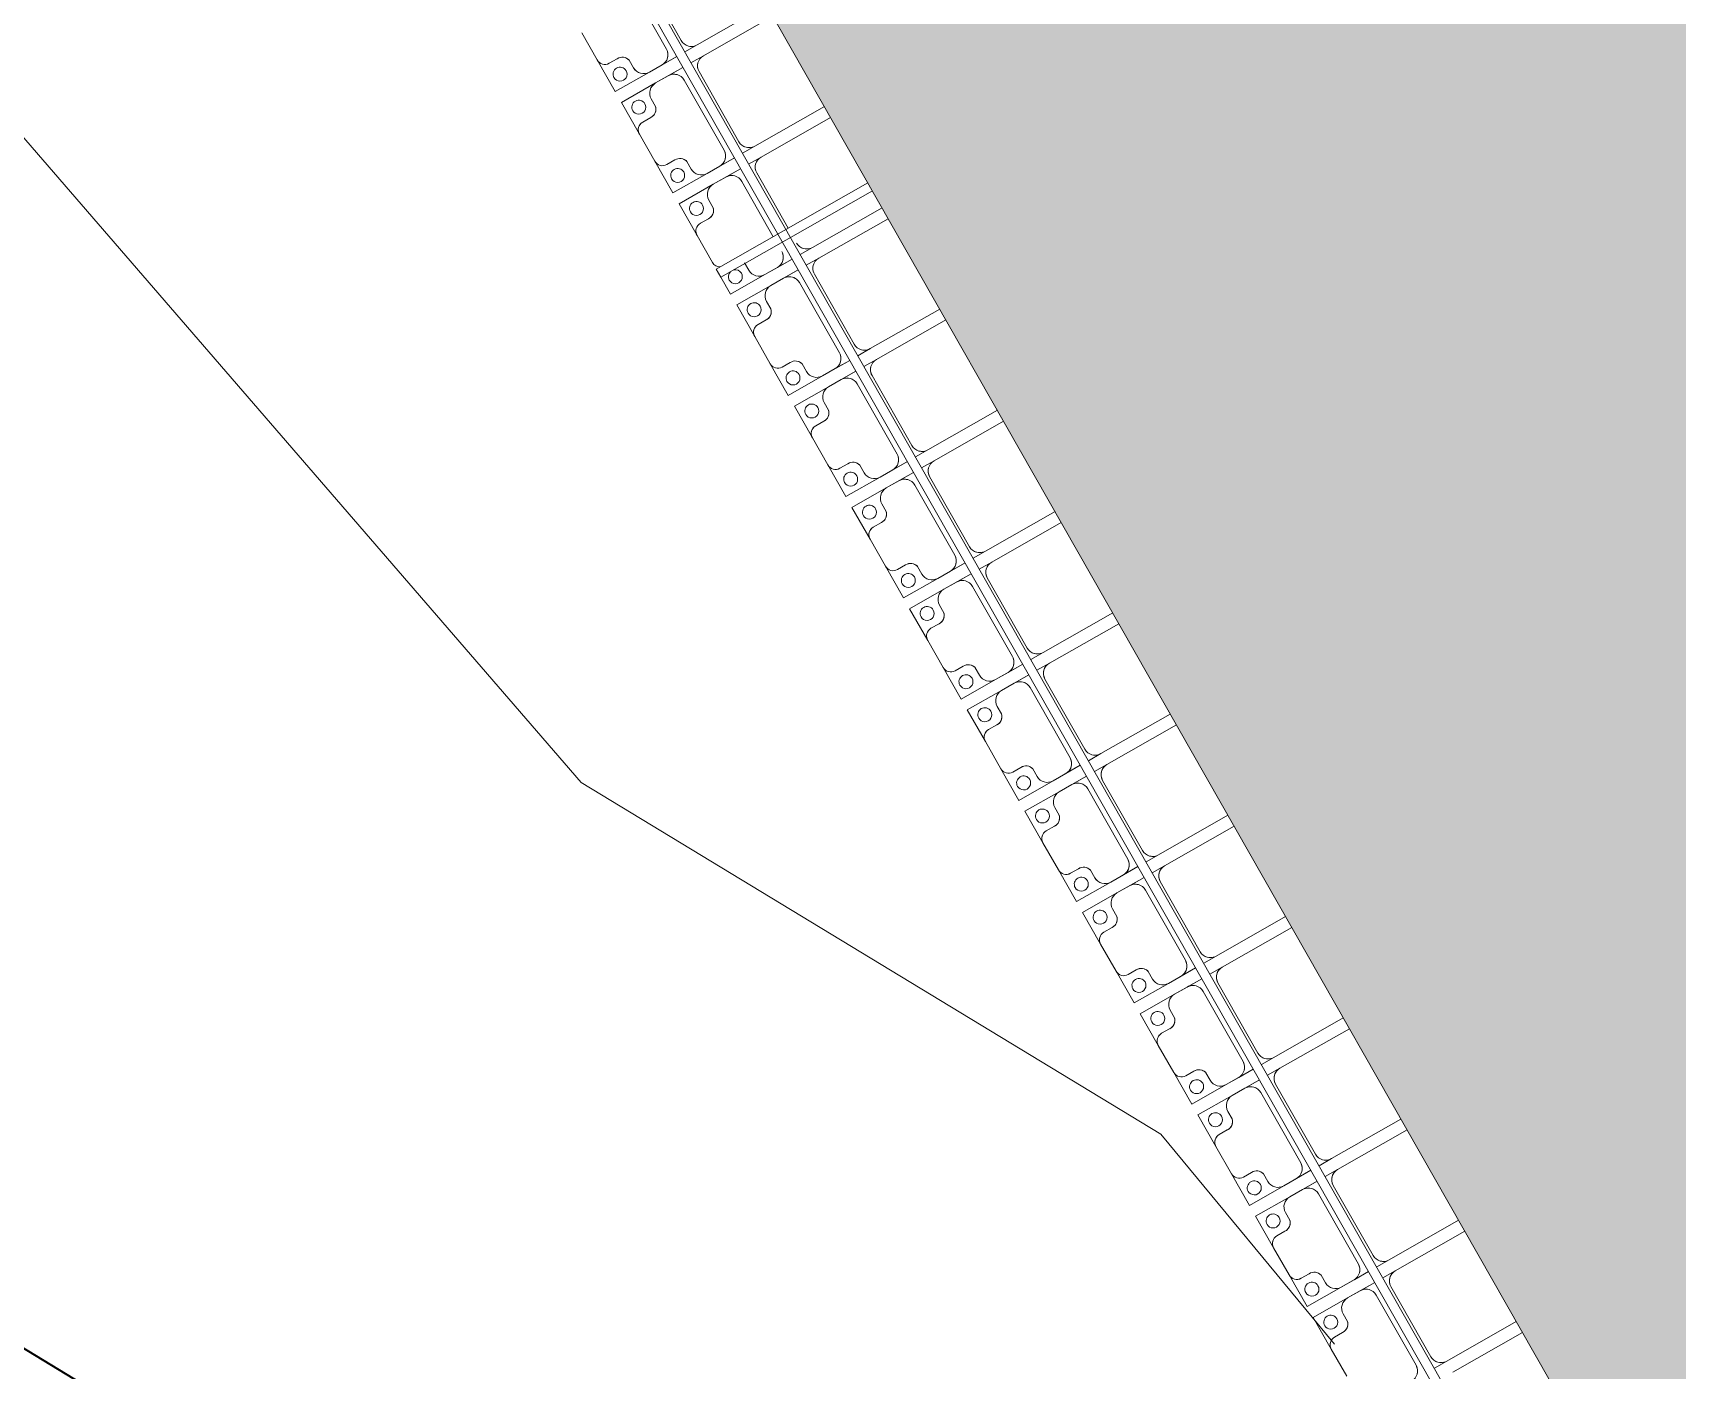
# Model space of a CAD drawing. Header units: millimetres. Extents: x -861324 to 439029, y -308065 to 694685.
# Drawn here: x -205646 to -198590, y -62050 to -56312 of the extents above; entities that cross this region are included whole.
import ezdxf

# ---------------------------------------------------------------- set-up
doc = ezdxf.new("R2010")
doc.units = ezdxf.units.MM
for name, color, linetype, lineweight in [('A-DETL-GENF', 92, 'Continuous', 9), ('A-DETL-THIN', 151, 'Continuous', 9), ('A-GENM', 13, 'Continuous', 9), ('C-TOPO-MAJR', 7, 'Continuous', 35), ('C-TOPO-MINR', 7, 'Continuous', 9), ('S-BEAM', 12, 'Continuous', 9)]:
    doc.layers.add(name, color=color, linetype=linetype, lineweight=lineweight)

# ---------------------------------------------------------------- blocks, each defined once
blk = doc.blocks.new('Dầm C52 - Hộp 40x60-V138-BỐ TRÍ BÈ PIN HỒ BẢN MÒNG')
at = {"layer": 'S-BEAM', "color": 7}
for p, q in [((55233.7, 20), (55982.1, 20)), ((55982.1, 20), (55982.1, -20)), ((55982.1, -20), (55233.7, -20))]:
    blk.add_line(p, q, dxfattribs=at)
blk = doc.blocks.new('Dai phaodi lai - DẢI PHAO ĐI LẠI-25020-BỐ TRÍ BÈ PIN HỒ BẢN MÒNG')
at = {"layer": 'A-GENM', "color": 7}
for p, q in [((44723.2, -343.3), (44723.2, 0)), ((46776.8, 0), (46776.8, -343.3)), ((48223.2, -343.3), (48223.2, 0)), ((49276.8, 0), (49276.8, -343.3)), ((49776.8, 0), (49776.8, -343.3)), ((51223.2, -343.3), (51223.2, 0)), ((51276.8, 0), (51276.8, -343.3)), ((44776.8, 0), (44776.8, -343.3)), ((45223.2, -343.3), (45223.2, 0)), ((45276.8, 0), (45276.8, -343.3)), ((45723.2, -343.3), (45723.2, 0)), ((45776.8, 0), (45776.8, -343.3)), ((46223.2, -343.3), (46223.2, 0)), ((46276.8, 0), (46276.8, -343.3)), ((46723.2, -343.3), (46723.2, 0)), ((47223.2, -343.3), (47223.2, 0)), ((47276.8, 0), (47276.8, -343.3)), ((47723.2, -343.3), (47723.2, 0)), ((47776.8, 0), (47776.8, -343.3)), ((48276.8, 0), (48276.8, -343.3)), ((48723.2, -343.3), (48723.2, 0)), ((48776.8, 0), (48776.8, -343.3)), ((49223.2, -343.3), (49223.2, 0)), ((49723.2, -343.3), (49723.2, 0)), ((50223.2, -343.3), (50223.2, 0)), ((50276.8, 0), (50276.8, -343.3)), ((50723.2, -343.3), (50723.2, 0)), ((50776.8, 0), (50776.8, -343.3)), ((44723.2, -343.3), (44723.2, -404.5)), ((44776.8, -404.5), (44776.8, -343.3)), ((45223.2, -343.3), (45223.2, -404.5)), ((45276.8, -404.5), (45276.8, -343.3)), ((45723.2, -343.3), (45723.2, -404.5)), ((45776.8, -404.5), (45776.8, -343.3)), ((46223.2, -343.3), (46223.2, -404.5)), ((46276.8, -404.5), (46276.8, -343.3)), ((46723.2, -343.3), (46723.2, -404.5)), ((46776.8, -404.5), (46776.8, -343.3)), ((47223.2, -343.3), (47223.2, -404.5)), ((47276.8, -404.5), (47276.8, -343.3)), ((47723.2, -343.3), (47723.2, -404.5)), ((47776.8, -404.5), (47776.8, -343.3)), ((48223.2, -343.3), (48223.2, -404.5)), ((48276.8, -404.5), (48276.8, -343.3)), ((48723.2, -343.3), (48723.2, -404.5)), ((48776.8, -404.5), (48776.8, -343.3)), ((49223.2, -343.3), (49223.2, -404.5)), ((49276.8, -404.5), (49276.8, -343.3)), ((49723.2, -343.3), (49723.2, -404.5)), ((49776.8, -404.5), (49776.8, -343.3)), ((50223.2, -343.3), (50223.2, -404.5)), ((50276.8, -404.5), (50276.8, -343.3)), ((50723.2, -343.3), (50723.2, -404.5)), ((50776.8, -404.5), (50776.8, -343.3)), ((51223.2, -343.3), (51223.2, -404.5)), ((44326.8, -393.3), (44673.2, -393.3)), ((44826.8, -393.3), (45173.2, -393.3)), ((45326.8, -393.3), (45600, -393.3)), ((45826.8, -393.3), (46173.2, -393.3)), ((46326.8, -393.3), (46673.2, -393.3)), ((46826.8, -393.3), (47173.2, -393.3)), ((47326.8, -393.3), (47673.2, -393.3)), ((47826.8, -393.3), (48173.2, -393.3)), ((48326.8, -393.3), (48673.2, -393.3)), ((48826.8, -393.3), (49173.2, -393.3)), ((49326.8, -393.3), (49673.2, -393.3)), ((49826.8, -393.3), (50173.2, -393.3)), ((50326.8, -393.3), (50673.2, -393.3)), ((50826.8, -393.3), (51173.2, -393.3)), ((44673.2, -466.7), (44326.8, -466.7)), ((44723.2, -444.5), (44723.2, -516.7)), ((44776.8, -516.7), (44776.8, -444.5)), ((45173.2, -466.7), (44826.8, -466.7)), ((45223.2, -444.5), (45223.2, -516.7)), ((45276.8, -516.7), (45276.8, -444.5)), ((45600, -466.7), (45326.8, -466.7)), ((45723.2, -444.5), (45723.2, -516.7)), ((45776.8, -516.7), (45776.8, -444.5)), ((46173.2, -466.7), (45826.8, -466.7)), ((46223.2, -444.5), (46223.2, -516.7)), ((46276.8, -516.7), (46276.8, -444.5)), ((46673.2, -466.7), (46326.8, -466.7)), ((46723.2, -444.5), (46723.2, -516.7)), ((46776.8, -516.7), (46776.8, -444.5)), ((47173.2, -466.7), (46826.8, -466.7)), ((47223.2, -444.5), (47223.2, -516.7)), ((47276.8, -516.7), (47276.8, -444.5)), ((47673.2, -466.7), (47326.8, -466.7)), ((47723.2, -444.5), (47723.2, -516.7)), ((47776.8, -516.7), (47776.8, -444.5)), ((48173.2, -466.7), (47826.8, -466.7)), ((48223.2, -444.5), (48223.2, -516.7)), ((48276.8, -516.7), (48276.8, -444.5)), ((48673.2, -466.7), (48326.8, -466.7)), ((48723.2, -444.5), (48723.2, -516.7)), ((48776.8, -516.7), (48776.8, -444.5)), ((49173.2, -466.7), (48826.8, -466.7)), ((49223.2, -444.5), (49223.2, -516.7)), ((49276.8, -516.7), (49276.8, -444.5)), ((49673.2, -466.7), (49326.8, -466.7)), ((49723.2, -444.5), (49723.2, -516.7)), ((49776.8, -516.7), (49776.8, -444.5)), ((50173.2, -466.7), (49826.8, -466.7)), ((50223.2, -444.5), (50223.2, -516.7)), ((50276.8, -516.7), (50276.8, -444.5)), ((50673.2, -466.7), (50326.8, -466.7)), ((50723.2, -444.5), (50723.2, -512.5)), ((50776.8, -516.7), (50776.8, -444.5)), ((51173.2, -466.7), (50826.8, -466.7)), ((44723.2, -579.3), (44723.2, -516.7)), ((44776.8, -516.7), (44776.8, -579.3)), ((45223.2, -579.3), (45223.2, -516.7)), ((45276.8, -516.7), (45276.8, -579.3)), ((45723.2, -579.3), (45723.2, -516.7)), ((45776.8, -516.7), (45776.8, -579.3)), ((46223.2, -579.3), (46223.2, -516.7)), ((46276.8, -516.7), (46276.8, -579.3)), ((46723.2, -579.3), (46723.2, -516.7)), ((46776.8, -516.7), (46776.8, -579.3)), ((47223.2, -579.3), (47223.2, -516.7)), ((47276.8, -516.7), (47276.8, -579.3)), ((47723.2, -579.3), (47723.2, -516.7)), ((47776.8, -516.7), (47776.8, -579.3)), ((48223.2, -579.3), (48223.2, -516.7)), ((48276.8, -516.7), (48276.8, -579.3)), ((48723.2, -579.3), (48723.2, -516.7)), ((48776.8, -516.7), (48776.8, -579.3)), ((49223.2, -579.3), (49223.2, -516.7)), ((49276.8, -516.7), (49276.8, -579.3)), ((49723.2, -579.3), (49723.2, -516.7)), ((49776.8, -516.7), (49776.8, -579.3)), ((50223.2, -579.3), (50223.2, -516.7)), ((50276.8, -516.7), (50276.8, -579.3)), ((50723.2, -579.3), (50723.2, -516.7)), ((50776.8, -516.7), (50776.8, -579.3)), ((44635.7, -629.3), (44673.2, -629.3)), ((44826.8, -629.3), (44864.3, -629.3)), ((45135.7, -629.3), (45173.2, -629.3)), ((45326.8, -629.3), (45364.3, -629.3)), ((45635.7, -629.3), (45673.2, -629.3)), ((45826.8, -629.3), (45864.3, -629.3)), ((46135.7, -629.3), (46173.2, -629.3)), ((46326.8, -629.3), (46364.3, -629.3)), ((46635.7, -629.3), (46673.2, -629.3)), ((46826.8, -629.3), (46864.3, -629.3)), ((47135.7, -629.3), (47173.2, -629.3)), ((47326.8, -629.3), (47364.3, -629.3)), ((47635.7, -629.3), (47673.2, -629.3)), ((47826.8, -629.3), (47864.3, -629.3)), ((48135.7, -629.3), (48173.2, -629.3)), ((48326.8, -629.3), (48364.3, -629.3)), ((48635.7, -629.3), (48673.2, -629.3)), ((48826.8, -629.3), (48864.3, -629.3)), ((49135.7, -629.3), (49173.2, -629.3)), ((49326.8, -629.3), (49364.3, -629.3)), ((49635.7, -629.3), (49673.2, -629.3)), ((49826.8, -629.3), (49864.3, -629.3)), ((50135.7, -629.3), (50173.2, -629.3)), ((50326.8, -629.3), (50364.3, -629.3)), ((50635.7, -629.3), (50673.2, -629.3)), ((50826.8, -629.3), (50864.3, -629.3)), ((44604.9, -710.4), (44604.9, -670.7)), ((44895.1, -670.7), (44895.1, -710.4)), ((45104.9, -710.4), (45104.9, -670.7)), ((45395.1, -670.7), (45395.1, -710.4)), ((45895.1, -670.7), (45895.1, -710.4)), ((46104.9, -710.4), (46104.9, -670.7)), ((46395.1, -670.7), (46395.1, -710.4)), ((46604.9, -710.4), (46604.9, -670.7)), ((46895.1, -670.7), (46895.1, -710.4)), ((47104.9, -710.4), (47104.9, -670.7)), ((47395.1, -670.7), (47395.1, -710.4)), ((47604.9, -710.4), (47604.9, -670.7)), ((47895.1, -670.7), (47895.1, -710.4)), ((48104.9, -710.4), (48104.9, -670.7)), ((48395.1, -670.7), (48395.1, -710.4)), ((48604.9, -710.4), (48604.9, -670.7)), ((48895.1, -670.7), (48895.1, -710.4)), ((49104.9, -710.4), (49104.9, -670.7)), ((49395.1, -670.7), (49395.1, -710.4)), ((49604.9, -710.4), (49604.9, -670.7)), ((49895.1, -670.7), (49895.1, -710.4)), ((50104.9, -710.4), (50104.9, -670.7)), ((50395.1, -670.7), (50395.1, -710.4)), ((50604.9, -710.4), (50604.9, -670.7)), ((50895.1, -670.7), (50895.1, -710.4)), ((44433.1, -748.4), (44566.9, -748.4)), ((44933.1, -748.4), (45066.9, -748.4)), ((45433.1, -748.4), (45566.9, -748.4)), ((45933.1, -748.4), (46066.9, -748.4)), ((46433.1, -748.4), (46566.9, -748.4)), ((46933.1, -748.4), (47066.9, -748.4)), ((47433.1, -748.4), (47566.9, -748.4)), ((47933.1, -748.4), (48066.9, -748.4)), ((48433.1, -748.4), (48566.9, -748.4)), ((48933.1, -748.4), (49066.9, -748.4)), ((49433.1, -748.4), (49566.9, -748.4)), ((49933.1, -748.4), (50066.9, -748.4)), ((50433.1, -748.4), (50566.9, -748.4)), ((50933.1, -748.4), (51066.9, -748.4))]:
    blk.add_line(p, q, dxfattribs=at)
at = {"layer": 'A-GENM', "color": 9}
for p, q in [((44723.2, -343.3), (44723.2, -404.5)), ((44776.8, -404.5), (44776.8, -343.3)), ((45223.2, -343.3), (45223.2, -404.5)), ((45276.8, -404.5), (45276.8, -343.3)), ((45723.2, -343.3), (45723.2, -404.5)), ((45776.8, -404.5), (45776.8, -343.3)), ((46223.2, -343.3), (46223.2, -404.5)), ((46723.2, -343.3), (46723.2, -404.5)), ((46776.8, -404.5), (46776.8, -343.3)), ((47223.2, -343.3), (47223.2, -404.5)), ((47276.8, -404.5), (47276.8, -343.3)), ((47723.2, -343.3), (47723.2, -404.5)), ((47776.8, -404.5), (47776.8, -343.3)), ((48223.2, -343.3), (48223.2, -404.5)), ((48276.8, -404.5), (48276.8, -343.3)), ((48723.2, -343.3), (48723.2, -404.5)), ((48776.8, -404.5), (48776.8, -343.3)), ((49223.2, -343.3), (49223.2, -404.5)), ((49276.8, -404.5), (49276.8, -343.3)), ((49723.2, -343.3), (49723.2, -404.5)), ((49776.8, -404.5), (49776.8, -343.3)), ((50223.2, -343.3), (50223.2, -404.5)), ((50276.8, -404.5), (50276.8, -343.3)), ((50723.2, -343.3), (50723.2, -404.5)), ((50776.8, -404.5), (50776.8, -343.3)), ((51223.2, -343.3), (51223.2, -404.5)), ((44723.2, -444.5), (44723.2, -579.3)), ((44776.8, -579.3), (44776.8, -444.5)), ((45223.2, -444.5), (45223.2, -579.3)), ((45276.8, -579.3), (45276.8, -444.5)), ((45723.2, -444.5), (45723.2, -579.3)), ((45776.8, -579.3), (45776.8, -444.5)), ((46223.2, -444.5), (46223.2, -579.3)), ((46276.8, -579.3), (46276.8, -444.5)), ((46723.2, -444.5), (46723.2, -579.3)), ((46776.8, -579.3), (46776.8, -444.5)), ((47223.2, -444.5), (47223.2, -579.3)), ((47276.8, -579.3), (47276.8, -444.5)), ((47723.2, -444.5), (47723.2, -579.3)), ((47776.8, -579.3), (47776.8, -444.5)), ((48223.2, -444.5), (48223.2, -579.3)), ((48276.8, -579.3), (48276.8, -444.5)), ((48723.2, -444.5), (48723.2, -579.3)), ((48776.8, -579.3), (48776.8, -444.5)), ((49223.2, -444.5), (49223.2, -579.3)), ((49276.8, -579.3), (49276.8, -444.5)), ((49723.2, -444.5), (49723.2, -579.3)), ((49776.8, -579.3), (49776.8, -444.5)), ((50223.2, -444.5), (50223.2, -579.3)), ((50276.8, -579.3), (50276.8, -444.5)), ((50723.2, -444.5), (50723.2, -579.3)), ((50776.8, -579.3), (50776.8, -444.5)), ((44673.2, -629.3), (44635.7, -629.3)), ((44673.2, -629.3), (44635.7, -629.3)), ((44635.7, -629.3), (44673.2, -629.3)), ((44723.2, -579.3), (44723.2, -748.4)), ((44723.2, -748.4), (44723.2, -579.3)), ((44776.8, -748.4), (44776.8, -579.3)), ((44776.8, -579.3), (44776.8, -748.4)), ((44864.3, -629.3), (44826.8, -629.3)), ((44864.3, -629.3), (44826.8, -629.3)), ((44826.8, -629.3), (44864.3, -629.3)), ((45173.2, -629.3), (45135.7, -629.3)), ((45173.2, -629.3), (45135.7, -629.3)), ((45135.7, -629.3), (45173.2, -629.3)), ((45223.2, -579.3), (45223.2, -748.4)), ((45223.2, -748.4), (45223.2, -579.3)), ((45276.8, -748.4), (45276.8, -579.3)), ((45276.8, -579.3), (45276.8, -748.4)), ((45364.3, -629.3), (45326.8, -629.3)), ((45364.3, -629.3), (45326.8, -629.3)), ((45326.8, -629.3), (45364.3, -629.3)), ((45673.2, -629.3), (45635.7, -629.3)), ((45673.2, -629.3), (45635.7, -629.3)), ((45635.7, -629.3), (45673.2, -629.3)), ((45723.2, -579.3), (45723.2, -748.4)), ((45723.2, -748.4), (45723.2, -579.3)), ((45776.8, -748.4), (45776.8, -579.3)), ((45776.8, -579.3), (45776.8, -748.4)), ((45864.3, -629.3), (45826.8, -629.3)), ((45864.3, -629.3), (45826.8, -629.3)), ((45826.8, -629.3), (45864.3, -629.3)), ((46173.2, -629.3), (46135.7, -629.3)), ((46173.2, -629.3), (46135.7, -629.3)), ((46135.7, -629.3), (46173.2, -629.3)), ((46223.2, -579.3), (46223.2, -748.4)), ((46223.2, -748.4), (46223.2, -579.3)), ((46276.8, -748.4), (46276.8, -579.3)), ((46276.8, -579.3), (46276.8, -748.4)), ((46364.3, -629.3), (46326.8, -629.3)), ((46364.3, -629.3), (46326.8, -629.3)), ((46326.8, -629.3), (46364.3, -629.3)), ((46673.2, -629.3), (46635.7, -629.3)), ((46673.2, -629.3), (46635.7, -629.3)), ((46635.7, -629.3), (46673.2, -629.3)), ((46723.2, -579.3), (46723.2, -748.4)), ((46723.2, -748.4), (46723.2, -579.3)), ((46776.8, -748.4), (46776.8, -579.3)), ((46776.8, -579.3), (46776.8, -748.4)), ((46864.3, -629.3), (46826.8, -629.3)), ((46864.3, -629.3), (46826.8, -629.3)), ((46826.8, -629.3), (46864.3, -629.3)), ((47173.2, -629.3), (47135.7, -629.3)), ((47173.2, -629.3), (47135.7, -629.3)), ((47135.7, -629.3), (47173.2, -629.3)), ((47223.2, -579.3), (47223.2, -748.4)), ((47223.2, -748.4), (47223.2, -579.3)), ((47276.8, -748.4), (47276.8, -579.3)), ((47276.8, -579.3), (47276.8, -748.4)), ((47364.3, -629.3), (47326.8, -629.3)), ((47364.3, -629.3), (47326.8, -629.3)), ((47326.8, -629.3), (47364.3, -629.3)), ((47673.2, -629.3), (47635.7, -629.3)), ((47673.2, -629.3), (47635.7, -629.3)), ((47635.7, -629.3), (47673.2, -629.3)), ((47723.2, -579.3), (47723.2, -748.4)), ((47723.2, -748.4), (47723.2, -579.3)), ((47776.8, -748.4), (47776.8, -579.3)), ((47776.8, -579.3), (47776.8, -748.4)), ((47864.3, -629.3), (47826.8, -629.3)), ((47864.3, -629.3), (47826.8, -629.3)), ((47826.8, -629.3), (47864.3, -629.3)), ((48173.2, -629.3), (48135.7, -629.3)), ((48173.2, -629.3), (48135.7, -629.3)), ((48135.7, -629.3), (48173.2, -629.3)), ((48223.2, -579.3), (48223.2, -748.4)), ((48223.2, -748.4), (48223.2, -579.3)), ((48276.8, -748.4), (48276.8, -579.3)), ((48276.8, -579.3), (48276.8, -748.4)), ((48364.3, -629.3), (48326.8, -629.3)), ((48364.3, -629.3), (48326.8, -629.3)), ((48326.8, -629.3), (48364.3, -629.3)), ((48673.2, -629.3), (48635.7, -629.3)), ((48673.2, -629.3), (48635.7, -629.3)), ((48635.7, -629.3), (48673.2, -629.3)), ((48723.2, -579.3), (48723.2, -748.4)), ((48723.2, -748.4), (48723.2, -579.3)), ((48776.8, -748.4), (48776.8, -579.3)), ((48776.8, -579.3), (48776.8, -748.4)), ((48864.3, -629.3), (48826.8, -629.3)), ((48864.3, -629.3), (48826.8, -629.3)), ((48826.8, -629.3), (48864.3, -629.3)), ((49173.2, -629.3), (49135.7, -629.3)), ((49173.2, -629.3), (49135.7, -629.3)), ((49135.7, -629.3), (49173.2, -629.3)), ((49223.2, -579.3), (49223.2, -748.4)), ((49223.2, -748.4), (49223.2, -579.3)), ((49276.8, -748.4), (49276.8, -579.3)), ((49276.8, -579.3), (49276.8, -748.4)), ((49364.3, -629.3), (49326.8, -629.3)), ((49364.3, -629.3), (49326.8, -629.3)), ((49326.8, -629.3), (49364.3, -629.3)), ((49673.2, -629.3), (49635.7, -629.3)), ((49673.2, -629.3), (49635.7, -629.3)), ((49635.7, -629.3), (49673.2, -629.3)), ((49723.2, -579.3), (49723.2, -748.4)), ((49723.2, -748.4), (49723.2, -579.3)), ((49776.8, -748.4), (49776.8, -579.3)), ((49776.8, -579.3), (49776.8, -748.4)), ((49864.3, -629.3), (49826.8, -629.3)), ((49864.3, -629.3), (49826.8, -629.3)), ((49826.8, -629.3), (49864.3, -629.3)), ((50173.2, -629.3), (50135.7, -629.3)), ((50173.2, -629.3), (50135.7, -629.3)), ((50135.7, -629.3), (50173.2, -629.3)), ((50223.2, -579.3), (50223.2, -748.4)), ((50223.2, -748.4), (50223.2, -579.3)), ((50276.8, -748.4), (50276.8, -579.3)), ((50276.8, -579.3), (50276.8, -748.4)), ((50364.3, -629.3), (50326.8, -629.3)), ((50364.3, -629.3), (50326.8, -629.3)), ((50326.8, -629.3), (50364.3, -629.3)), ((50673.2, -629.3), (50635.7, -629.3)), ((50673.2, -629.3), (50635.7, -629.3)), ((50635.7, -629.3), (50673.2, -629.3)), ((50723.2, -579.3), (50723.2, -748.4)), ((50723.2, -748.4), (50723.2, -579.3)), ((50776.8, -748.4), (50776.8, -579.3)), ((50776.8, -579.3), (50776.8, -748.4)), ((50864.3, -629.3), (50826.8, -629.3)), ((50864.3, -629.3), (50826.8, -629.3)), ((50826.8, -629.3), (50864.3, -629.3)), ((44604.9, -670.7), (44604.9, -710.4)), ((44604.9, -670.7), (44604.9, -710.4)), ((44604.9, -710.4), (44604.9, -670.7)), ((45104.9, -670.7), (45104.9, -710.4)), ((45104.9, -670.7), (45104.9, -710.4)), ((45104.9, -710.4), (45104.9, -670.7)), ((46104.9, -670.7), (46104.9, -710.4)), ((46104.9, -670.7), (46104.9, -710.4)), ((46104.9, -710.4), (46104.9, -670.7)), ((46604.9, -670.7), (46604.9, -710.4)), ((46604.9, -670.7), (46604.9, -710.4)), ((46604.9, -710.4), (46604.9, -670.7)), ((47104.9, -670.7), (47104.9, -710.4)), ((47104.9, -670.7), (47104.9, -710.4)), ((47104.9, -710.4), (47104.9, -670.7)), ((47604.9, -670.7), (47604.9, -710.4)), ((47604.9, -670.7), (47604.9, -710.4)), ((47604.9, -710.4), (47604.9, -670.7)), ((48104.9, -670.7), (48104.9, -710.4)), ((48104.9, -670.7), (48104.9, -710.4)), ((48104.9, -710.4), (48104.9, -670.7)), ((48604.9, -670.7), (48604.9, -710.4)), ((48604.9, -670.7), (48604.9, -710.4)), ((48604.9, -710.4), (48604.9, -670.7)), ((49104.9, -670.7), (49104.9, -710.4)), ((49104.9, -670.7), (49104.9, -710.4)), ((49104.9, -710.4), (49104.9, -670.7)), ((49604.9, -670.7), (49604.9, -710.4)), ((49604.9, -670.7), (49604.9, -710.4)), ((49604.9, -710.4), (49604.9, -670.7)), ((50104.9, -670.7), (50104.9, -710.4)), ((50104.9, -670.7), (50104.9, -710.4)), ((50104.9, -710.4), (50104.9, -670.7)), ((50604.9, -670.7), (50604.9, -710.4)), ((50604.9, -670.7), (50604.9, -710.4)), ((50604.9, -710.4), (50604.9, -670.7)), ((44723.2, -748.4), (44566.9, -748.4)), ((44566.9, -748.4), (44723.2, -748.4)), ((44933.1, -748.4), (44776.8, -748.4)), ((44776.8, -748.4), (44933.1, -748.4)), ((45223.2, -748.4), (45066.9, -748.4)), ((45066.9, -748.4), (45223.2, -748.4)), ((45433.1, -748.4), (45276.8, -748.4)), ((45276.8, -748.4), (45433.1, -748.4)), ((45723.2, -748.4), (45640, -748.4)), ((45640, -748.4), (45723.2, -748.4)), ((45933.1, -748.4), (45776.8, -748.4)), ((45776.8, -748.4), (45933.1, -748.4)), ((46223.2, -748.4), (46066.9, -748.4)), ((46066.9, -748.4), (46223.2, -748.4)), ((46433.1, -748.4), (46276.8, -748.4)), ((46276.8, -748.4), (46433.1, -748.4)), ((46723.2, -748.4), (46566.9, -748.4)), ((46566.9, -748.4), (46723.2, -748.4)), ((46933.1, -748.4), (46776.8, -748.4)), ((46776.8, -748.4), (46933.1, -748.4)), ((47223.2, -748.4), (47066.9, -748.4)), ((47066.9, -748.4), (47223.2, -748.4)), ((47433.1, -748.4), (47276.8, -748.4)), ((47276.8, -748.4), (47433.1, -748.4)), ((47723.2, -748.4), (47566.9, -748.4)), ((47566.9, -748.4), (47723.2, -748.4)), ((47933.1, -748.4), (47776.8, -748.4)), ((47776.8, -748.4), (47933.1, -748.4)), ((48223.2, -748.4), (48066.9, -748.4)), ((48066.9, -748.4), (48223.2, -748.4)), ((48433.1, -748.4), (48276.8, -748.4)), ((48276.8, -748.4), (48433.1, -748.4)), ((48723.2, -748.4), (48566.9, -748.4)), ((48566.9, -748.4), (48723.2, -748.4)), ((48933.1, -748.4), (48776.8, -748.4)), ((48776.8, -748.4), (48933.1, -748.4)), ((49223.2, -748.4), (49066.9, -748.4)), ((49066.9, -748.4), (49223.2, -748.4)), ((49433.1, -748.4), (49276.8, -748.4)), ((49276.8, -748.4), (49433.1, -748.4)), ((49723.2, -748.4), (49566.9, -748.4)), ((49566.9, -748.4), (49723.2, -748.4)), ((49933.1, -748.4), (49776.8, -748.4)), ((49776.8, -748.4), (49933.1, -748.4)), ((50223.2, -748.4), (50066.9, -748.4)), ((50066.9, -748.4), (50223.2, -748.4)), ((50433.1, -748.4), (50276.8, -748.4)), ((50276.8, -748.4), (50433.1, -748.4)), ((50723.2, -748.4), (50566.9, -748.4)), ((50566.9, -748.4), (50723.2, -748.4)), ((50933.1, -748.4), (50776.8, -748.4)), ((50776.8, -748.4), (50933.1, -748.4))]:
    blk.add_line(p, q, dxfattribs=at)
at = {"layer": 'A-GENM', "color": 7}
for centre, radius, start, end in [((44673.2, -343.3), 50, 270, 0), ((44673.2, -343.3), 50, 300, 0), ((44826.8, -343.3), 50, 180, 270), ((45173.2, -343.3), 50, 270, 0), ((45173.2, -343.3), 50, 300, 0), ((45326.8, -343.3), 50, 180, 270), ((45673.2, -343.3), 50, 270, 0), ((45673.2, -343.3), 50, 300, 0), ((45826.8, -343.3), 50, 180, 270), ((46173.2, -343.3), 50, 270, 0), ((46173.2, -343.3), 50, 300, 0), ((46326.8, -343.3), 50, 180, 270), ((46673.2, -343.3), 50, 270, 0), ((46673.2, -343.3), 50, 300, 0), ((46826.8, -343.3), 50, 180, 270), ((47173.2, -343.3), 50, 270, 0), ((47173.2, -343.3), 50, 300, 0), ((47326.8, -343.3), 50, 180, 270), ((47673.2, -343.3), 50, 270, 0), ((47673.2, -343.3), 50, 300, 0), ((47826.8, -343.3), 50, 180, 270), ((48173.2, -343.3), 50, 270, 0), ((48173.2, -343.3), 50, 300, 0), ((48326.8, -343.3), 50, 180, 270), ((48673.2, -343.3), 50, 270, 0), ((48673.2, -343.3), 50, 300, 0), ((48826.8, -343.3), 50, 180, 270), ((49173.2, -343.3), 50, 270, 0), ((49173.2, -343.3), 50, 300, 0), ((49326.8, -343.3), 50, 180, 270), ((49673.2, -343.3), 50, 270, 0), ((49673.2, -343.3), 50, 300, 0), ((49826.8, -343.3), 50, 180, 270), ((50173.2, -343.3), 50, 270, 0), ((50173.2, -343.3), 50, 300, 0), ((50326.8, -343.3), 50, 180, 270), ((50673.2, -343.3), 50, 270, 0), ((50673.2, -343.3), 50, 300, 0), ((50826.8, -343.3), 50, 180, 270), ((51173.2, -343.3), 50, 270, 0), ((51173.2, -343.3), 50, 300, 0), ((44826.8, -343.3), 50, 210, 270), ((45326.8, -343.3), 50, 210, 270), ((45826.8, -343.3), 50, 210, 270), ((46326.8, -343.3), 50, 210, 270), ((46826.8, -343.3), 50, 210, 270), ((47326.8, -343.3), 50, 210, 270), ((47826.8, -343.3), 50, 210, 270), ((48326.8, -343.3), 50, 210, 270), ((48826.8, -343.3), 50, 210, 270), ((49326.8, -343.3), 50, 210, 270), ((49826.8, -343.3), 50, 210, 270), ((50326.8, -343.3), 50, 210, 270), ((50826.8, -343.3), 50, 210, 270), ((44673.2, -516.7), 50, 360, 90), ((44673.2, -516.7), 50, 30, 90), ((44826.8, -516.7), 50, 90, 180), ((44826.8, -516.7), 50, 120, 180), ((45173.2, -516.7), 50, 360, 90), ((45173.2, -516.7), 50, 30, 90), ((45326.8, -516.7), 50, 90, 180), ((45326.8, -516.7), 50, 120, 180), ((45673.2, -516.7), 50, 360, 90), ((45673.2, -516.7), 50, 30, 90), ((45826.8, -516.7), 50, 90, 180), ((45826.8, -516.7), 50, 120, 180), ((46173.2, -516.7), 50, 360, 90), ((46173.2, -516.7), 50, 30, 90), ((46326.8, -516.7), 50, 90, 180), ((46326.8, -516.7), 50, 120, 180), ((46673.2, -516.7), 50, 360, 90), ((46673.2, -516.7), 50, 30, 90), ((46826.8, -516.7), 50, 90, 180), ((46826.8, -516.7), 50, 120, 180), ((47173.2, -516.7), 50, 360, 90), ((47173.2, -516.7), 50, 30, 90), ((47326.8, -516.7), 50, 90, 180), ((47326.8, -516.7), 50, 120, 180), ((47673.2, -516.7), 50, 360, 90), ((47673.2, -516.7), 50, 30, 90), ((47826.8, -516.7), 50, 90, 180), ((47826.8, -516.7), 50, 120, 180), ((48173.2, -516.7), 50, 360, 90), ((48173.2, -516.7), 50, 30, 90), ((48326.8, -516.7), 50, 90, 180), ((48326.8, -516.7), 50, 120, 180), ((48673.2, -516.7), 50, 360, 90), ((48673.2, -516.7), 50, 30, 90), ((48826.8, -516.7), 50, 90, 180), ((48826.8, -516.7), 50, 120, 180), ((49173.2, -516.7), 50, 360, 90), ((49173.2, -516.7), 50, 30, 90), ((49326.8, -516.7), 50, 90, 180), ((49326.8, -516.7), 50, 120, 180), ((49673.2, -516.7), 50, 360, 90), ((49673.2, -516.7), 50, 30, 90), ((49826.8, -516.7), 50, 90, 180), ((49826.8, -516.7), 50, 120, 180), ((50173.2, -516.7), 50, 360, 90), ((50173.2, -516.7), 50, 30, 90), ((50326.8, -516.7), 50, 90, 180), ((50326.8, -516.7), 50, 120, 180), ((50673.2, -516.7), 50, 360, 90), ((50673.2, -516.7), 50, 30, 90), ((50826.8, -516.7), 50, 90, 180), ((50826.8, -516.7), 50, 120, 180), ((51173.2, -516.7), 50, 360, 90), ((51173.2, -516.7), 50, 30, 90), ((44644.8, -668.2), 40, 103.18854, 183.50807), ((44673.2, -579.3), 50, 270, 360), ((44826.8, -579.3), 50, 180, 270), ((44855.2, -668.2), 40, 356.49193, 76.81146), ((45144.8, -668.2), 40, 103.18854, 183.50807), ((45173.2, -579.3), 50, 270, 360), ((45326.8, -579.3), 50, 180, 270), ((45355.2, -668.2), 40, 356.49193, 76.81146), ((45673.2, -579.3), 50, 270, 360), ((45826.8, -579.3), 50, 180, 270), ((45855.2, -668.2), 40, 356.49193, 76.81146), ((46144.8, -668.2), 40, 103.18854, 183.50807), ((46173.2, -579.3), 50, 270, 360), ((46326.8, -579.3), 50, 180, 270), ((46355.2, -668.2), 40, 356.49193, 76.81146), ((46644.8, -668.2), 40, 103.18854, 183.50807), ((46673.2, -579.3), 50, 270, 360), ((46826.8, -579.3), 50, 180, 270), ((46855.2, -668.2), 40, 356.49193, 76.81146), ((47144.8, -668.2), 40, 103.18854, 183.50807), ((47173.2, -579.3), 50, 270, 360), ((47326.8, -579.3), 50, 180, 270), ((47355.2, -668.2), 40, 356.49193, 76.81146), ((47644.8, -668.2), 40, 103.18854, 183.50807), ((47673.2, -579.3), 50, 270, 360), ((47826.8, -579.3), 50, 180, 270), ((47855.2, -668.2), 40, 356.49193, 76.81146), ((48144.8, -668.2), 40, 103.18854, 183.50807), ((48173.2, -579.3), 50, 270, 360), ((48326.8, -579.3), 50, 180, 270), ((48355.2, -668.2), 40, 356.49193, 76.81146), ((48644.8, -668.2), 40, 103.18854, 183.50807), ((48673.2, -579.3), 50, 270, 360), ((48826.8, -579.3), 50, 180, 270), ((48855.2, -668.2), 40, 356.49193, 76.81146), ((49144.8, -668.2), 40, 103.18854, 183.50807), ((49173.2, -579.3), 50, 270, 360), ((49326.8, -579.3), 50, 180, 270), ((49355.2, -668.2), 40, 356.49193, 76.81146), ((49644.8, -668.2), 40, 103.18854, 183.50807), ((49673.2, -579.3), 50, 270, 360), ((49826.8, -579.3), 50, 180, 270), ((49855.2, -668.2), 40, 356.49193, 76.81146), ((50144.8, -668.2), 40, 103.18854, 183.50807), ((50173.2, -579.3), 50, 270, 360), ((50326.8, -579.3), 50, 180, 270), ((50355.2, -668.2), 40, 356.49193, 76.81146), ((50644.8, -668.2), 40, 103.18854, 183.50807), ((50673.2, -579.3), 50, 270, 360), ((50826.8, -579.3), 50, 180, 270), ((50855.2, -668.2), 40, 356.49193, 76.81146), ((44566.9, -710.4), 38, 270, 0), ((44933.1, -710.4), 38, 180, 270), ((45066.9, -710.4), 38, 270, 0), ((45433.1, -710.4), 38, 180, 270), ((45566.9, -710.4), 38, 270, 330), ((45933.1, -710.4), 38, 180, 270), ((46066.9, -710.4), 38, 270, 0), ((46433.1, -710.4), 38, 180, 270), ((46566.9, -710.4), 38, 270, 0), ((46933.1, -710.4), 38, 180, 270), ((47066.9, -710.4), 38, 270, 0), ((47433.1, -710.4), 38, 180, 270), ((47566.9, -710.4), 38, 270, 0), ((47933.1, -710.4), 38, 180, 270), ((48066.9, -710.4), 38, 270, 0), ((48433.1, -710.4), 38, 180, 270), ((48566.9, -710.4), 38, 270, 0), ((48933.1, -710.4), 38, 180, 270), ((49066.9, -710.4), 38, 270, 0), ((49433.1, -710.4), 38, 180, 270), ((49566.9, -710.4), 38, 270, 0), ((49933.1, -710.4), 38, 180, 270), ((50066.9, -710.4), 38, 270, 0), ((50433.1, -710.4), 38, 180, 270), ((50566.9, -710.4), 38, 270, 0), ((50933.1, -710.4), 38, 180, 270)]:
    blk.add_arc(centre, radius, start, end, dxfattribs=at)
at = {"layer": 'A-GENM', "color": 9}
for centre, radius, start, end in [((44644.8, -668.2), 40, 103.18854, 129.96172), ((44644.8, -668.2), 40, 103.18854, 129.96172), ((44644.8, -668.2), 40, 103.18854, 129.96172), ((44673.2, -579.3), 50, 270, 0), ((44673.2, -579.3), 50, 270, 0), ((44673.2, -579.3), 50, 270, 360), ((44826.8, -579.3), 50, 180, 270), ((44826.8, -579.3), 50, 180, 270), ((44826.8, -579.3), 50, 180, 270), ((44855.2, -668.2), 40, 63.42487, 76.81146), ((44855.2, -668.2), 40, 63.42487, 76.81146), ((44855.2, -668.2), 40, 63.42487, 76.81146), ((45144.8, -668.2), 40, 103.18854, 129.96172), ((45144.8, -668.2), 40, 103.18854, 129.96172), ((45144.8, -668.2), 40, 103.18854, 129.96172), ((45173.2, -579.3), 50, 270, 360), ((45173.2, -579.3), 50, 270, 360), ((45173.2, -579.3), 50, 270, 360), ((45326.8, -579.3), 50, 180, 270), ((45326.8, -579.3), 50, 180, 270), ((45326.8, -579.3), 50, 180, 270), ((45355.2, -668.2), 40, 63.42487, 76.81146), ((45355.2, -668.2), 40, 63.42487, 76.81146), ((45355.2, -668.2), 40, 63.42487, 76.81146), ((45673.2, -579.3), 50, 270, 360), ((45673.2, -579.3), 50, 270, 360), ((45673.2, -579.3), 50, 270, 360), ((45826.8, -579.3), 50, 180, 270), ((45826.8, -579.3), 50, 180, 270), ((45826.8, -579.3), 50, 180, 270), ((45855.2, -668.2), 40, 63.42487, 76.81146), ((45855.2, -668.2), 40, 63.42487, 76.81146), ((45855.2, -668.2), 40, 63.42487, 76.81146), ((46144.8, -668.2), 40, 103.18854, 129.96172), ((46144.8, -668.2), 40, 103.18854, 129.96172), ((46144.8, -668.2), 40, 103.18854, 129.96172), ((46173.2, -579.3), 50, 270, 360), ((46173.2, -579.3), 50, 270, 360), ((46173.2, -579.3), 50, 270, 360), ((46326.8, -579.3), 50, 180, 270), ((46326.8, -579.3), 50, 180, 270), ((46326.8, -579.3), 50, 180, 270), ((46355.2, -668.2), 40, 63.42487, 76.81146), ((46355.2, -668.2), 40, 63.42487, 76.81146), ((46355.2, -668.2), 40, 63.42487, 76.81146), ((46644.8, -668.2), 40, 103.18854, 129.96172), ((46644.8, -668.2), 40, 103.18854, 129.96172), ((46644.8, -668.2), 40, 103.18854, 129.96172), ((46673.2, -579.3), 50, 270, 360), ((46673.2, -579.3), 50, 270, 360), ((46673.2, -579.3), 50, 270, 360), ((46826.8, -579.3), 50, 180, 270), ((46826.8, -579.3), 50, 180, 270), ((46826.8, -579.3), 50, 180, 270), ((46855.2, -668.2), 40, 63.42487, 76.81146), ((46855.2, -668.2), 40, 63.42487, 76.81146), ((46855.2, -668.2), 40, 63.42487, 76.81146), ((47144.8, -668.2), 40, 103.18854, 129.96172), ((47144.8, -668.2), 40, 103.18854, 129.96172), ((47144.8, -668.2), 40, 103.18854, 129.96172), ((47173.2, -579.3), 50, 270, 0), ((47173.2, -579.3), 50, 270, 0), ((47173.2, -579.3), 50, 270, 360), ((47326.8, -579.3), 50, 180, 270), ((47326.8, -579.3), 50, 180, 270), ((47326.8, -579.3), 50, 180, 270), ((47355.2, -668.2), 40, 63.42487, 76.81146), ((47355.2, -668.2), 40, 63.42487, 76.81146), ((47355.2, -668.2), 40, 63.42487, 76.81146), ((47644.8, -668.2), 40, 103.18854, 129.96172), ((47644.8, -668.2), 40, 103.18854, 129.96172), ((47644.8, -668.2), 40, 103.18854, 129.96172), ((47673.2, -579.3), 50, 270, 360), ((47673.2, -579.3), 50, 270, 360), ((47673.2, -579.3), 50, 270, 360), ((47826.8, -579.3), 50, 180, 270), ((47826.8, -579.3), 50, 180, 270), ((47826.8, -579.3), 50, 180, 270), ((47855.2, -668.2), 40, 63.42487, 76.81146), ((47855.2, -668.2), 40, 63.42487, 76.81146), ((47855.2, -668.2), 40, 63.42487, 76.81146), ((48144.8, -668.2), 40, 103.18854, 129.96172), ((48144.8, -668.2), 40, 103.18854, 129.96172), ((48144.8, -668.2), 40, 103.18854, 129.96172), ((48173.2, -579.3), 50, 270, 360), ((48173.2, -579.3), 50, 270, 360), ((48173.2, -579.3), 50, 270, 360), ((48326.8, -579.3), 50, 180, 270), ((48326.8, -579.3), 50, 180, 270), ((48326.8, -579.3), 50, 180, 270), ((48355.2, -668.2), 40, 63.42487, 76.81146), ((48355.2, -668.2), 40, 63.42487, 76.81146), ((48355.2, -668.2), 40, 63.42487, 76.81146), ((48644.8, -668.2), 40, 103.18854, 129.96172), ((48644.8, -668.2), 40, 103.18854, 129.96172), ((48644.8, -668.2), 40, 103.18854, 129.96172), ((48673.2, -579.3), 50, 270, 0), ((48673.2, -579.3), 50, 270, 0), ((48673.2, -579.3), 50, 270, 360), ((48826.8, -579.3), 50, 180, 270), ((48826.8, -579.3), 50, 180, 270), ((48826.8, -579.3), 50, 180, 270), ((48855.2, -668.2), 40, 63.42487, 76.81146), ((48855.2, -668.2), 40, 63.42487, 76.81146), ((48855.2, -668.2), 40, 63.42487, 76.81146), ((49144.8, -668.2), 40, 103.18854, 129.96172), ((49144.8, -668.2), 40, 103.18854, 129.96172), ((49144.8, -668.2), 40, 103.18854, 129.96172), ((49173.2, -579.3), 50, 270, 360), ((49173.2, -579.3), 50, 270, 360), ((49173.2, -579.3), 50, 270, 360), ((49326.8, -579.3), 50, 180, 270), ((49326.8, -579.3), 50, 180, 270), ((49326.8, -579.3), 50, 180, 270), ((49355.2, -668.2), 40, 63.42487, 76.81146), ((49355.2, -668.2), 40, 63.42487, 76.81146), ((49355.2, -668.2), 40, 63.42487, 76.81146), ((49644.8, -668.2), 40, 103.18854, 129.96172), ((49644.8, -668.2), 40, 103.18854, 129.96172), ((49644.8, -668.2), 40, 103.18854, 129.96172), ((49673.2, -579.3), 50, 270, 360), ((49673.2, -579.3), 50, 270, 360), ((49673.2, -579.3), 50, 270, 360), ((49826.8, -579.3), 50, 180, 270), ((49826.8, -579.3), 50, 180, 270), ((49826.8, -579.3), 50, 180, 270), ((49855.2, -668.2), 40, 63.42487, 76.81146), ((49855.2, -668.2), 40, 63.42487, 76.81146), ((49855.2, -668.2), 40, 63.42487, 76.81146), ((50144.8, -668.2), 40, 103.18854, 129.96172), ((50144.8, -668.2), 40, 103.18854, 129.96172), ((50144.8, -668.2), 40, 103.18854, 129.96172), ((50173.2, -579.3), 50, 270, 0), ((50173.2, -579.3), 50, 270, 0), ((50173.2, -579.3), 50, 270, 360), ((50326.8, -579.3), 50, 180, 270), ((50326.8, -579.3), 50, 180, 270), ((50326.8, -579.3), 50, 180, 270), ((50355.2, -668.2), 40, 63.42487, 76.81146), ((50355.2, -668.2), 40, 63.42487, 76.81146), ((50355.2, -668.2), 40, 63.42487, 76.81146), ((50644.8, -668.2), 40, 103.18854, 129.96172), ((50644.8, -668.2), 40, 103.18854, 129.96172), ((50644.8, -668.2), 40, 103.18854, 129.96172), ((50673.2, -579.3), 50, 270, 360), ((50673.2, -579.3), 50, 270, 360), ((50673.2, -579.3), 50, 270, 360), ((50826.8, -579.3), 50, 180, 270), ((50826.8, -579.3), 50, 180, 270), ((50826.8, -579.3), 50, 180, 270), ((50855.2, -668.2), 40, 63.42487, 76.81146), ((50855.2, -668.2), 40, 63.42487, 76.81146), ((50855.2, -668.2), 40, 63.42487, 76.81146), ((44644.8, -668.2), 40, 143.34831, 183.50807), ((44644.8, -668.2), 40, 143.34831, 183.50807), ((44644.8, -668.2), 40, 143.34831, 183.50807), ((44668.4, -693.3), 30, 90, 270), ((44668.4, -693.3), 30, 90, 270), ((44668.4, -693.3), 30, 270, 90), ((44668.4, -693.3), 30, 270, 90), ((44831.6, -693.3), 30, 90, 270), ((44831.6, -693.3), 30, 90, 270), ((44831.6, -693.3), 30, 270, 90), ((44831.6, -693.3), 30, 270, 90), ((44855.2, -668.2), 40, 356.49193, 50.03828), ((44855.2, -668.2), 40, 356.49193, 50.03828), ((44855.2, -668.2), 40, 356.49193, 50.03828), ((45144.8, -668.2), 40, 143.34831, 183.50807), ((45144.8, -668.2), 40, 143.34831, 183.50807), ((45144.8, -668.2), 40, 143.34831, 183.50807), ((45168.4, -693.3), 30, 90, 270), ((45168.4, -693.3), 30, 90, 270), ((45168.4, -693.3), 30, 270, 90), ((45168.4, -693.3), 30, 270, 90), ((45331.6, -693.3), 30, 90, 270), ((45331.6, -693.3), 30, 90, 270), ((45331.6, -693.3), 30, 270, 90), ((45331.6, -693.3), 30, 270, 90), ((45355.2, -668.2), 40, 356.49193, 50.03828), ((45355.2, -668.2), 40, 356.49193, 50.03828), ((45355.2, -668.2), 40, 356.49193, 50.03828), ((45668.4, -693.3), 30, 90, 165), ((45668.4, -693.3), 30, 90, 165), ((45668.4, -693.3), 30, 195, 270), ((45668.4, -693.3), 30, 195, 270), ((45668.4, -693.3), 30, 270, 90), ((45668.4, -693.3), 30, 270, 90), ((45831.6, -693.3), 30, 90, 270), ((45831.6, -693.3), 30, 90, 270), ((45831.6, -693.3), 30, 270, 90), ((45831.6, -693.3), 30, 270, 90), ((45855.2, -668.2), 40, 356.49193, 50.03828), ((45855.2, -668.2), 40, 356.49193, 50.03828), ((45855.2, -668.2), 40, 356.49193, 50.03828), ((46144.8, -668.2), 40, 143.34831, 183.50807), ((46144.8, -668.2), 40, 143.34831, 183.50807), ((46144.8, -668.2), 40, 143.34831, 183.50807), ((46168.4, -693.3), 30, 90, 270), ((46168.4, -693.3), 30, 90, 270), ((46168.4, -693.3), 30, 270, 90), ((46168.4, -693.3), 30, 270, 90), ((46331.6, -693.3), 30, 90, 270), ((46331.6, -693.3), 30, 90, 270), ((46331.6, -693.3), 30, 270, 90), ((46331.6, -693.3), 30, 270, 90), ((46355.2, -668.2), 40, 356.49193, 50.03828), ((46355.2, -668.2), 40, 356.49193, 50.03828), ((46355.2, -668.2), 40, 356.49193, 50.03828), ((46644.8, -668.2), 40, 143.34831, 183.50807), ((46644.8, -668.2), 40, 143.34831, 183.50807), ((46644.8, -668.2), 40, 143.34831, 183.50807), ((46668.4, -693.3), 30, 90, 270), ((46668.4, -693.3), 30, 90, 270), ((46668.4, -693.3), 30, 270, 90), ((46668.4, -693.3), 30, 270, 90), ((46831.6, -693.3), 30, 90, 270), ((46831.6, -693.3), 30, 90, 270), ((46831.6, -693.3), 30, 270, 90), ((46831.6, -693.3), 30, 270, 90), ((46855.2, -668.2), 40, 356.49193, 50.03828), ((46855.2, -668.2), 40, 356.49193, 50.03828), ((46855.2, -668.2), 40, 356.49193, 50.03828), ((47144.8, -668.2), 40, 143.34831, 183.50807), ((47144.8, -668.2), 40, 143.34831, 183.50807), ((47144.8, -668.2), 40, 143.34831, 183.50807), ((47168.4, -693.3), 30, 90, 270), ((47168.4, -693.3), 30, 90, 270), ((47168.4, -693.3), 30, 270, 90), ((47168.4, -693.3), 30, 270, 90), ((47331.6, -693.3), 30, 90, 270), ((47331.6, -693.3), 30, 90, 270), ((47331.6, -693.3), 30, 270, 90), ((47331.6, -693.3), 30, 270, 90), ((47355.2, -668.2), 40, 356.49193, 50.03828), ((47355.2, -668.2), 40, 356.49193, 50.03828), ((47355.2, -668.2), 40, 356.49193, 50.03828), ((47644.8, -668.2), 40, 143.34831, 183.50807), ((47644.8, -668.2), 40, 143.34831, 183.50807), ((47644.8, -668.2), 40, 143.34831, 183.50807), ((47668.4, -693.3), 30, 90, 270), ((47668.4, -693.3), 30, 90, 270), ((47668.4, -693.3), 30, 270, 90), ((47668.4, -693.3), 30, 270, 90), ((47831.6, -693.3), 30, 90, 270), ((47831.6, -693.3), 30, 90, 270), ((47831.6, -693.3), 30, 270, 90), ((47831.6, -693.3), 30, 270, 90), ((47855.2, -668.2), 40, 356.49193, 50.03828), ((47855.2, -668.2), 40, 356.49193, 50.03828), ((47855.2, -668.2), 40, 356.49193, 50.03828), ((48144.8, -668.2), 40, 143.34831, 183.50807), ((48144.8, -668.2), 40, 143.34831, 183.50807), ((48144.8, -668.2), 40, 143.34831, 183.50807), ((48168.4, -693.3), 30, 90, 270), ((48168.4, -693.3), 30, 90, 270), ((48168.4, -693.3), 30, 270, 90), ((48168.4, -693.3), 30, 270, 90), ((48331.6, -693.3), 30, 90, 270), ((48331.6, -693.3), 30, 90, 270), ((48331.6, -693.3), 30, 270, 90), ((48331.6, -693.3), 30, 270, 90), ((48355.2, -668.2), 40, 356.49193, 50.03828), ((48355.2, -668.2), 40, 356.49193, 50.03828), ((48355.2, -668.2), 40, 356.49193, 50.03828), ((48644.8, -668.2), 40, 143.34831, 183.50807), ((48644.8, -668.2), 40, 143.34831, 183.50807), ((48644.8, -668.2), 40, 143.34831, 183.50807), ((48668.4, -693.3), 30, 90, 270), ((48668.4, -693.3), 30, 90, 270), ((48668.4, -693.3), 30, 270, 90), ((48668.4, -693.3), 30, 270, 90), ((48831.6, -693.3), 30, 90, 270), ((48831.6, -693.3), 30, 90, 270), ((48831.6, -693.3), 30, 270, 90), ((48831.6, -693.3), 30, 270, 90), ((48855.2, -668.2), 40, 356.49193, 50.03828), ((48855.2, -668.2), 40, 356.49193, 50.03828), ((48855.2, -668.2), 40, 356.49193, 50.03828), ((49144.8, -668.2), 40, 143.34831, 183.50807), ((49144.8, -668.2), 40, 143.34831, 183.50807), ((49144.8, -668.2), 40, 143.34831, 183.50807), ((49168.4, -693.3), 30, 90, 270), ((49168.4, -693.3), 30, 90, 270), ((49168.4, -693.3), 30, 270, 90), ((49168.4, -693.3), 30, 270, 90), ((49331.6, -693.3), 30, 90, 270), ((49331.6, -693.3), 30, 90, 270), ((49331.6, -693.3), 30, 270, 90), ((49331.6, -693.3), 30, 270, 90), ((49355.2, -668.2), 40, 356.49193, 50.03828), ((49355.2, -668.2), 40, 356.49193, 50.03828), ((49355.2, -668.2), 40, 356.49193, 50.03828), ((49644.8, -668.2), 40, 143.34831, 183.50807), ((49644.8, -668.2), 40, 143.34831, 183.50807), ((49644.8, -668.2), 40, 143.34831, 183.50807), ((49668.4, -693.3), 30, 90, 270), ((49668.4, -693.3), 30, 90, 270), ((49668.4, -693.3), 30, 270, 90), ((49668.4, -693.3), 30, 270, 90), ((49831.6, -693.3), 30, 90, 270), ((49831.6, -693.3), 30, 90, 270), ((49831.6, -693.3), 30, 270, 90), ((49831.6, -693.3), 30, 270, 90), ((49855.2, -668.2), 40, 356.49193, 50.03828), ((49855.2, -668.2), 40, 356.49193, 50.03828), ((49855.2, -668.2), 40, 356.49193, 50.03828), ((50144.8, -668.2), 40, 143.34831, 183.50807), ((50144.8, -668.2), 40, 143.34831, 183.50807), ((50144.8, -668.2), 40, 143.34831, 183.50807), ((50168.4, -693.3), 30, 90, 270), ((50168.4, -693.3), 30, 90, 270), ((50168.4, -693.3), 30, 270, 90), ((50168.4, -693.3), 30, 270, 90), ((50331.6, -693.3), 30, 90, 270), ((50331.6, -693.3), 30, 90, 270), ((50331.6, -693.3), 30, 270, 90), ((50331.6, -693.3), 30, 270, 90), ((50355.2, -668.2), 40, 356.49193, 50.03828), ((50355.2, -668.2), 40, 356.49193, 50.03828), ((50355.2, -668.2), 40, 356.49193, 50.03828), ((50644.8, -668.2), 40, 143.34831, 183.50807), ((50644.8, -668.2), 40, 143.34831, 183.50807), ((50644.8, -668.2), 40, 143.34831, 183.50807), ((50668.4, -693.3), 30, 90, 270), ((50668.4, -693.3), 30, 90, 270), ((50668.4, -693.3), 30, 270, 90), ((50668.4, -693.3), 30, 270, 90), ((50831.6, -693.3), 30, 90, 270), ((50831.6, -693.3), 30, 90, 270), ((50831.6, -693.3), 30, 270, 90), ((50831.6, -693.3), 30, 270, 90), ((50855.2, -668.2), 40, 356.49193, 50.03828), ((50855.2, -668.2), 40, 356.49193, 50.03828), ((50855.2, -668.2), 40, 356.49193, 50.03828), ((44566.9, -710.4), 38, 270, 0), ((44566.9, -710.4), 38, 270, 360), ((44566.9, -710.4), 38, 270, 0), ((44933.1, -710.4), 38, 195, 270), ((44933.1, -710.4), 38, 195, 270), ((44933.1, -710.4), 38, 195, 270), ((45066.9, -710.4), 38, 270, 0), ((45066.9, -710.4), 38, 270, 360), ((45066.9, -710.4), 38, 270, 0), ((45433.1, -710.4), 38, 195, 270), ((45433.1, -710.4), 38, 195, 270), ((45433.1, -710.4), 38, 195, 270), ((45566.9, -710.4), 38, 270, 330), ((45566.9, -710.4), 38, 270, 330), ((45566.9, -710.4), 38, 270, 330), ((45933.1, -710.4), 38, 195, 270), ((45933.1, -710.4), 38, 195, 270), ((45933.1, -710.4), 38, 195, 270), ((46066.9, -710.4), 38, 270, 0), ((46066.9, -710.4), 38, 270, 360), ((46066.9, -710.4), 38, 270, 0), ((46433.1, -710.4), 38, 195, 270), ((46433.1, -710.4), 38, 195, 270), ((46433.1, -710.4), 38, 195, 270), ((46566.9, -710.4), 38, 270, 0), ((46566.9, -710.4), 38, 270, 360), ((46566.9, -710.4), 38, 270, 0), ((46933.1, -710.4), 38, 195, 270), ((46933.1, -710.4), 38, 195, 270), ((46933.1, -710.4), 38, 195, 270), ((47066.9, -710.4), 38, 270, 0), ((47066.9, -710.4), 38, 270, 360), ((47066.9, -710.4), 38, 270, 0), ((47433.1, -710.4), 38, 195, 270), ((47433.1, -710.4), 38, 195, 270), ((47433.1, -710.4), 38, 195, 270), ((47566.9, -710.4), 38, 270, 0), ((47566.9, -710.4), 38, 270, 360), ((47566.9, -710.4), 38, 270, 0), ((47933.1, -710.4), 38, 195, 270), ((47933.1, -710.4), 38, 195, 270), ((47933.1, -710.4), 38, 195, 270), ((48066.9, -710.4), 38, 270, 0), ((48066.9, -710.4), 38, 270, 360), ((48066.9, -710.4), 38, 270, 0), ((48433.1, -710.4), 38, 195, 270), ((48433.1, -710.4), 38, 195, 270), ((48433.1, -710.4), 38, 195, 270), ((48566.9, -710.4), 38, 270, 0), ((48566.9, -710.4), 38, 270, 360), ((48566.9, -710.4), 38, 270, 0), ((48933.1, -710.4), 38, 195, 270), ((48933.1, -710.4), 38, 195, 270), ((48933.1, -710.4), 38, 195, 270), ((49066.9, -710.4), 38, 270, 0), ((49066.9, -710.4), 38, 270, 360), ((49066.9, -710.4), 38, 270, 0), ((49433.1, -710.4), 38, 195, 270), ((49433.1, -710.4), 38, 195, 270), ((49433.1, -710.4), 38, 195, 270), ((49566.9, -710.4), 38, 270, 0), ((49566.9, -710.4), 38, 270, 360), ((49566.9, -710.4), 38, 270, 0), ((49933.1, -710.4), 38, 195, 270), ((49933.1, -710.4), 38, 195, 270), ((49933.1, -710.4), 38, 195, 270), ((50066.9, -710.4), 38, 270, 0), ((50066.9, -710.4), 38, 270, 360), ((50066.9, -710.4), 38, 270, 0), ((50433.1, -710.4), 38, 195, 270), ((50433.1, -710.4), 38, 195, 270), ((50433.1, -710.4), 38, 195, 270), ((50566.9, -710.4), 38, 270, 0), ((50566.9, -710.4), 38, 270, 360), ((50566.9, -710.4), 38, 270, 0), ((50933.1, -710.4), 38, 195, 270), ((50933.1, -710.4), 38, 195, 270), ((50933.1, -710.4), 38, 195, 270)]:
    blk.add_arc(centre, radius, start, end, dxfattribs=at)
blk = doc.blocks.new('Dầm C52 - Dầm C52-V170-BỐ TRÍ BÈ PIN HỒ BẢN MÒNG')
at = {"layer": 'S-BEAM', "color": 7}
for p, q in [((-52556.1, 20), (52556.1, 20)), ((52556.1, -20), (-52556.1, -20))]:
    blk.add_line(p, q, dxfattribs=at)
blk = doc.blocks.new('HOBANMONG_BEPIN 5_rvt-1-BỐ TRÍ BÈ PIN HỒ BẢN MÒNG')
at = {"layer": 'A-GENM', "lineweight": 9, "rotation": 299.6620124026263}
blk.add_blockref('Dai phaodi lai - DẢI PHAO ĐI LẠI-25020-BỐ TRÍ BÈ PIN HỒ BẢN MÒNG', (-224629.5, -17331.2), dxfattribs=at)
at = {"layer": 'S-BEAM', "lineweight": 9}
for name, p, rotation in [('Dầm C52 - Hộp 40x60-V138-BỐ TRÍ BÈ PIN HỒ BẢN MÒNG', (-154057.1, -29638.9), 209.6620124026261), ('Dầm C52 - Dầm C52-V170-BỐ TRÍ BÈ PIN HỒ BẢN MÒNG', (-199292.3, -62678.4), 119.6620124026264)]:
    blk.add_blockref(name, p, dxfattribs=dict(at, rotation=rotation))

msp = doc.modelspace()

# ---------------------------------------------------------------- hatches: boundary and pattern name
at = {"layer": 'A-DETL-GENF'}
msp.add_hatch(color=8, dxfattribs=at).paths.add_polyline_path([(-173161.7, -107703), (-77659.8, -53313.6), (-150902.4, 75292.3), (-214161.5, 39265.5), (-192386.7, 1031.4), (-224629.5, -17331.2), (-174039.6, -106161.4)])

# ---------------------------------------------------------------- linework, layer by layer
at = {"layer": 'A-DETL-THIN'}
msp.add_line((-224629.5, -17331.2), (-173161.7, -107703), dxfattribs=at)
at = {"layer": 'C-TOPO-MAJR'}
msp.add_line((-207832.4, -60655.2), (-202856.5, -63672), dxfattribs=at)
at = {"layer": 'C-TOPO-MINR'}
for p, q in [((-206061.4, -56327.3), (-203293.1, -59529.3)), ((-203293.1, -59529.3), (-200805.1, -61037.7)), ((-200805.1, -61037.7), (-200059.8, -61939.7))]:
    msp.add_line(p, q, dxfattribs=at)

# ---------------------------------------------------------------- block references
at = {"lineweight": 5}
msp.add_blockref('HOBANMONG_BEPIN 5_rvt-1-BỐ TRÍ BÈ PIN HỒ BẢN MÒNG', (0, 0), dxfattribs=at)

doc.saveas('drawing.dxf')
